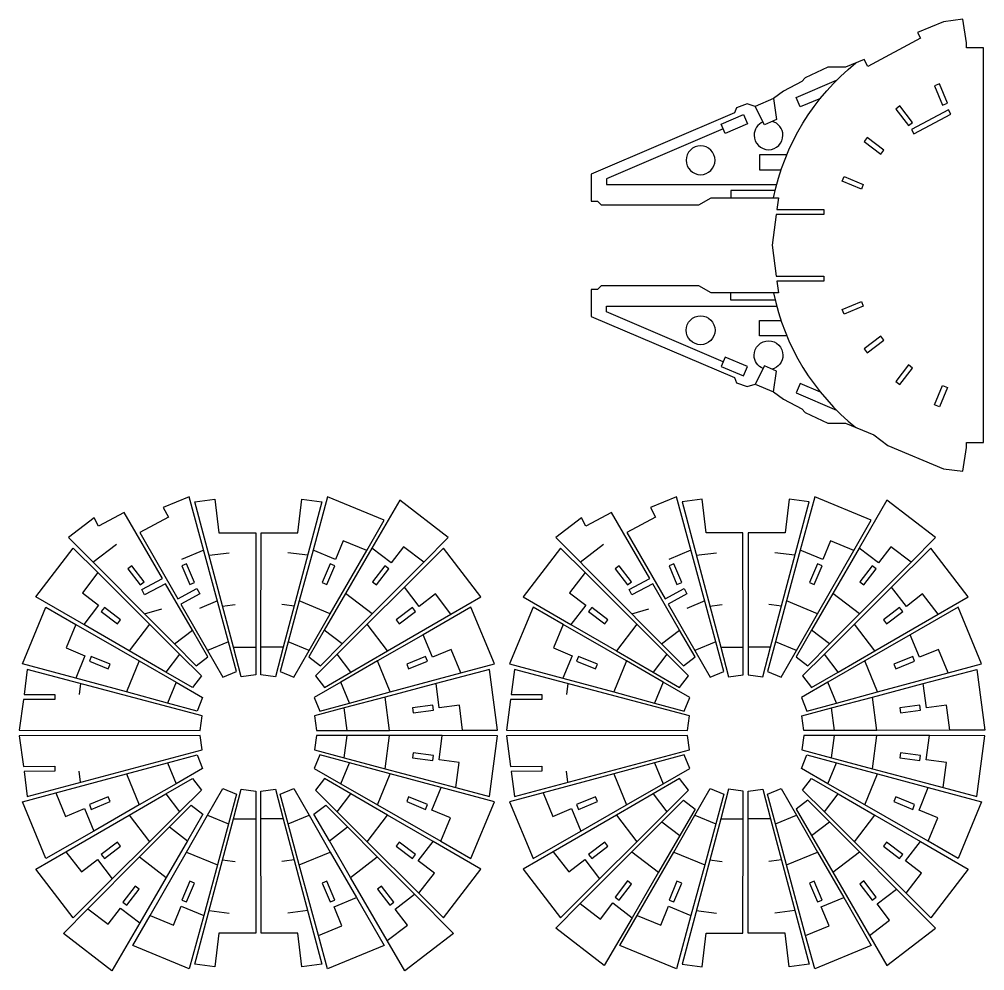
# Model space of a CAD drawing. Extents: x -1373 to 538, y -467 to 290.
# Drawn here: x -1373 to -612, y -467 to 283 of the extents above; entities that cross this region are included whole.
import ezdxf

# ---------------------------------------------------------------- set-up
doc = ezdxf.new("R2010")
doc.units = 0
doc.header["$MEASUREMENT"] = 0
doc.layers.add('CUT', color=18, linetype='CONTINUOUS')
doc.layers.add('ENGRAVE', color=1, linetype='CONTINUOUS')

msp = doc.modelspace()

# ---------------------------------------------------------------- linework, layer by layer
at = {"layer": 'CUT'}
for points in [[(-922, 48.68), (-809.23, 0.46), (-807.53, -3.53), (-799.21, -6.55), (-792.81, -4.59), (-778.54, -10.77), (-770.58, -16.55), (-756.14, -24.2), (-753.39, -27.01), (-735.59, -35.43), (-721.82, -35.43), (-699.38, -44.57), (-688.34, -53.04), (-644.39, -71.24), (-629.3, -73.23), (-626.36, -54.66), (-626.36, -50.66), (-612.98, -50.66), (-612.98, 260.21), (-626.36, 260.21), (-626.36, 264.21), (-629.3, 282.78), (-644.39, 280.8), (-664.94, 272.29), (-662.56, 267.82), (-704.09, 245.73), (-706.92, 251.05), (-721.82, 244.98), (-735.59, 244.98), (-753.39, 236.57), (-756.14, 233.75), (-770.58, 226.1), (-778.54, 220.32), (-792.81, 214.14), (-799.21, 216.11), (-807.53, 213.08), (-809.23, 209.1), (-922, 160.87), (-922, 139.61), (-917.08, 139.61), (-914.13, 136.66), (-837.36, 136.66), (-827.52, 142.17), (-774.53, 142.17), (-775.74, 132.99), (-738.7, 132.99), (-738.7, 128.99), (-776.27, 128.99), (-779.46, 104.78), (-776.27, 80.53), (-738.7, 80.53), (-738.7, 76.57), (-775.74, 76.57), (-774.53, 67.38), (-827.52, 67.38), (-837.36, 72.89), (-914.13, 72.89), (-917.08, 69.94), (-922, 69.94)], [(-651.44, 230.42), (-645.14, 215.23), (-641.45, 216.76), (-647.74, 231.95)], [(-682.11, 212.11), (-672.1, 199.06), (-668.93, 201.5), (-678.94, 214.54)], [(-667.85, 192.52), (-638.71, 208.02), (-640.59, 211.55), (-669.73, 196.05)], [(-707, 186.48), (-693.95, 176.47), (-691.52, 179.64), (-704.56, 189.66)], [(-709.21, 149), (-724.4, 155.29), (-722.87, 158.98), (-707.68, 152.69)], [(-709.21, 60.56), (-707.68, 56.86), (-722.87, 50.57), (-724.4, 54.26)], [(-707, 23.07), (-704.56, 19.9), (-691.52, 29.91), (-693.95, 33.08)], [(-682.11, -2.56), (-678.94, -4.99), (-668.93, 8.06), (-672.1, 10.49)], [(-651.44, -20.87), (-645.14, -5.67), (-641.45, -7.2), (-647.74, -22.4)], [(-1277.85, -121.57), (-1247.84, -173.78), (-1232.84, -165.77), (-1230.6, -169.96), (-1245.48, -177.89), (-1224.37, -214.61), (-1212.35, -235.52), (-1201.61, -231.07), (-1207.9, -207.78), (-1238.77, -93.44), (-1259.29, -101.94), (-1255.25, -109.52)], [(-1197.79, -235.12), (-1203.98, -211.83), (-1234.42, -97.35), (-1218.59, -95.26), (-1215.53, -121.69), (-1186.48, -121.75), (-1186.31, -211.8), (-1186.27, -233.6)], [(-1182.45, -233.6), (-1182.41, -211.8), (-1182.24, -121.75), (-1153.18, -121.69), (-1150.12, -95.26), (-1134.29, -97.35), (-1164.74, -211.83), (-1170.93, -235.12)], [(-1167.1, -231.07), (-1156.37, -235.52), (-1144.31, -214.53), (-1127.67, -185.6), (-1098.98, -135.68), (-1085.32, -111.93), (-1129.95, -93.44), (-1141.29, -135.47), (-1152.1, -175.48), (-1160.79, -207.7)], [(-1144.53, -219.43), (-1135.31, -226.5), (-1118.22, -209.36), (-1094.67, -185.71), (-1054.03, -144.92), (-1034.7, -125.51), (-1073.01, -96.11), (-1094.85, -133.76), (-1115.64, -169.62), (-1132.38, -198.49)], [(-893.89, -121.57), (-863.88, -173.78), (-848.87, -165.77), (-846.64, -169.96), (-861.51, -177.89), (-840.41, -214.61), (-828.39, -235.52), (-817.65, -231.07), (-823.94, -207.78), (-854.81, -93.44), (-875.33, -101.94), (-871.29, -109.52)], [(-813.83, -235.12), (-802.31, -233.6), (-802.35, -211.8), (-802.52, -121.75), (-831.57, -121.69), (-834.63, -95.26), (-850.46, -97.35), (-820.02, -211.83)], [(-798.49, -233.6), (-786.97, -235.12), (-780.78, -211.83), (-750.33, -97.35), (-766.16, -95.26), (-769.22, -121.69), (-798.28, -121.75), (-798.45, -211.8)], [(-783.14, -231.07), (-772.41, -235.52), (-760.34, -214.53), (-743.71, -185.6), (-715.02, -135.68), (-701.36, -111.93), (-745.99, -93.44), (-757.33, -135.47), (-768.13, -175.48), (-776.83, -207.7)], [(-760.56, -219.43), (-751.35, -226.5), (-734.26, -209.36), (-710.71, -185.71), (-670.07, -144.92), (-650.73, -125.51), (-689.05, -96.11), (-710.89, -133.76), (-731.68, -169.62), (-748.42, -198.49)], [(-1334.02, -125.51), (-1250.55, -209.3), (-1233.41, -226.5), (-1224.19, -219.43), (-1236.37, -198.42), (-1257.54, -161.93), (-1273.97, -170.61), (-1276.18, -166.43), (-1259.91, -157.82), (-1290.12, -105.73), (-1310.33, -116.41), (-1313.74, -109.95)], [(-950.06, -125.51), (-866.58, -209.3), (-849.45, -226.5), (-840.23, -219.43), (-852.41, -198.42), (-873.57, -161.93), (-890.01, -170.61), (-892.22, -166.43), (-875.95, -157.82), (-906.16, -105.73), (-926.37, -116.41), (-929.78, -109.95)], [(-1359.68, -172.08), (-1330.28, -133.76), (-1310.86, -153.1), (-1270.07, -193.74), (-1246.43, -217.29), (-1229.28, -234.37), (-1236.36, -243.59), (-1257.29, -231.45), (-1286.17, -214.71), (-1322.02, -193.92)], [(-1139.43, -234.37), (-1132.36, -243.59), (-1111.42, -231.45), (-1082.55, -214.71), (-1032.74, -185.83), (-1009.04, -172.08), (-1038.44, -133.76), (-1069.28, -164.49), (-1098.64, -193.74), (-1122.29, -217.29)], [(-975.72, -172.08), (-938.06, -193.92), (-902.2, -214.71), (-873.33, -231.45), (-852.39, -243.59), (-845.32, -234.37), (-862.47, -217.29), (-886.11, -193.74), (-926.9, -153.1), (-946.31, -133.76)], [(-755.47, -234.37), (-748.4, -243.59), (-727.46, -231.45), (-698.59, -214.71), (-648.78, -185.83), (-625.08, -172.08), (-654.48, -133.76), (-685.32, -164.49), (-714.68, -193.74), (-738.33, -217.29)], [(-1277.49, -162.8), (-1274.32, -160.36), (-1284.06, -147.67), (-1287.23, -150.1)], [(-1234.74, -161.04), (-1240.87, -146.26), (-1244.56, -147.79), (-1238.44, -162.57)], [(-1133.97, -161.04), (-1130.28, -162.57), (-1124.15, -147.79), (-1127.85, -146.26)], [(-1094.4, -160.36), (-1091.22, -162.8), (-1081.49, -150.1), (-1084.66, -147.67)], [(-903.27, -150.1), (-893.53, -162.8), (-890.36, -160.36), (-900.1, -147.67)], [(-850.78, -161.04), (-856.91, -146.26), (-860.6, -147.79), (-854.48, -162.57)], [(-743.89, -146.26), (-750.01, -161.04), (-746.32, -162.57), (-740.19, -147.79)], [(-710.44, -160.36), (-707.26, -162.8), (-697.52, -150.1), (-700.7, -147.67)], [(-1370.34, -225.01), (-1351.86, -180.39), (-1328.1, -194.05), (-1278.19, -222.74), (-1249.25, -239.37), (-1228.27, -251.44), (-1232.71, -262.17), (-1256.08, -255.86), (-1288.3, -247.16), (-1328.32, -236.36)], [(-1295.42, -193.47), (-1292.99, -190.29), (-1305.68, -180.55), (-1308.12, -183.73)], [(-1136, -262.17), (-1112.64, -255.86), (-1080.42, -247.16), (-1024.83, -232.16), (-998.37, -225.01), (-1016.86, -180.39), (-1054.6, -202.09), (-1090.53, -222.74), (-1119.47, -239.37), (-1140.45, -251.44)], [(-1075.73, -190.29), (-1073.29, -193.47), (-1060.6, -183.73), (-1063.03, -180.55)], [(-986.38, -225.01), (-944.35, -236.36), (-904.34, -247.16), (-872.12, -255.86), (-848.75, -262.17), (-844.3, -251.44), (-865.29, -239.37), (-894.22, -222.74), (-944.14, -194.05), (-967.9, -180.39)], [(-924.16, -183.73), (-911.46, -193.47), (-909.03, -190.29), (-921.72, -180.55)], [(-752.04, -262.17), (-728.67, -255.86), (-696.45, -247.16), (-640.86, -232.16), (-614.41, -225.01), (-632.9, -180.39), (-670.64, -202.09), (-706.57, -222.74), (-735.5, -239.37), (-756.49, -251.44)], [(-691.77, -190.29), (-689.33, -193.47), (-676.64, -183.73), (-679.07, -180.55)], [(-1302.74, -229.04), (-1301.21, -225.34), (-1315.99, -219.22), (-1317.52, -222.92)], [(-1065.97, -229.04), (-1051.19, -222.92), (-1052.72, -219.22), (-1067.5, -225.34)], [(-933.56, -222.92), (-918.78, -229.04), (-917.25, -225.34), (-932.03, -219.22)], [(-668.76, -219.22), (-683.54, -225.34), (-682.01, -229.04), (-667.23, -222.92)], [(-1372.74, -277.25), (-1230.18, -277.52), (-1228.67, -266), (-1366.44, -229.36), (-1369.04, -249.13), (-1344.84, -249.17), (-1344.84, -253.17), (-1369.56, -253.09)], [(-1138.53, -277.52), (-1114.33, -277.47), (-1080.95, -277.41), (-1023.38, -277.3), (-995.98, -277.25), (-1002.28, -229.36), (-1044.35, -240.55), (-1084.41, -251.2), (-1116.66, -259.78), (-1140.05, -266)], [(-988.78, -277.25), (-846.22, -277.52), (-844.7, -266), (-982.47, -229.36), (-985.08, -249.13), (-960.88, -249.17), (-960.88, -253.17), (-985.6, -253.09)], [(-754.57, -277.52), (-756.09, -266), (-732.7, -259.78), (-700.44, -251.2), (-660.39, -240.55), (-618.32, -229.36), (-612.02, -277.25), (-639.41, -277.3), (-696.99, -277.41), (-730.37, -277.47)], [(-1062.31, -263.64), (-1046.45, -261.55), (-1046.97, -257.59), (-1062.84, -259.67)], [(-663.01, -257.59), (-678.87, -259.67), (-678.35, -263.64), (-662.49, -261.55)], [(-1366.44, -329.49), (-1228.67, -292.86), (-1230.18, -281.34), (-1372.74, -281.6), (-1369.56, -305.76), (-1344.84, -305.68), (-1344.84, -309.68), (-1369.04, -309.73)], [(-1140.05, -292.86), (-1116.66, -299.08), (-1084.41, -307.65), (-1028.76, -322.45), (-1002.28, -329.49), (-995.98, -281.6), (-1039.51, -281.52), (-1080.95, -281.44), (-1114.33, -281.38), (-1138.53, -281.34)], [(-982.47, -329.49), (-844.7, -292.86), (-846.22, -281.34), (-988.78, -281.6), (-985.6, -305.76), (-960.88, -305.68), (-960.88, -309.68), (-985.08, -309.73)], [(-756.09, -292.86), (-732.7, -299.08), (-700.44, -307.65), (-644.8, -322.45), (-618.32, -329.49), (-612.02, -281.6), (-655.55, -281.52), (-696.99, -281.44), (-730.37, -281.38), (-754.57, -281.34)], [(-1351.86, -378.46), (-1370.34, -333.84), (-1343.89, -326.7), (-1288.3, -311.69), (-1256.08, -302.99), (-1232.71, -296.68), (-1228.27, -307.42), (-1249.25, -319.48), (-1278.19, -336.11), (-1314.12, -356.77)], [(-1140.45, -307.42), (-1119.47, -319.48), (-1090.53, -336.11), (-1040.61, -364.81), (-1016.86, -378.46), (-998.37, -333.84), (-1040.4, -322.49), (-1080.42, -311.69), (-1112.64, -302.99), (-1136, -296.68)], [(-1062.84, -299.18), (-1046.97, -301.27), (-1046.45, -297.3), (-1062.31, -295.21)], [(-967.9, -378.46), (-930.16, -356.77), (-894.22, -336.11), (-865.29, -319.48), (-844.3, -307.42), (-848.75, -296.68), (-872.12, -302.99), (-904.34, -311.69), (-959.93, -326.7), (-986.38, -333.84)], [(-756.49, -307.42), (-752.04, -296.68), (-728.67, -302.99), (-696.45, -311.69), (-656.44, -322.49), (-614.41, -333.84), (-632.9, -378.46), (-656.65, -364.81), (-706.57, -336.11), (-735.5, -319.48)], [(-662.49, -297.3), (-678.35, -295.21), (-678.87, -299.18), (-663.01, -301.27)], [(-1359.68, -386.77), (-1335.98, -373.03), (-1286.17, -344.14), (-1257.29, -327.4), (-1236.36, -315.26), (-1229.28, -324.48), (-1246.43, -341.56), (-1270.07, -365.11), (-1299.44, -394.37), (-1330.28, -425.09)], [(-1139.43, -324.48), (-1122.29, -341.56), (-1098.64, -365.11), (-1057.85, -405.75), (-1038.44, -425.09), (-1009.04, -386.77), (-1046.7, -364.93), (-1082.55, -344.14), (-1111.42, -327.4), (-1132.36, -315.26)], [(-975.72, -386.77), (-946.31, -425.09), (-915.47, -394.37), (-886.11, -365.11), (-862.47, -341.56), (-845.32, -324.48), (-852.39, -315.26), (-873.33, -327.4), (-902.2, -344.14), (-952.01, -373.03)], [(-755.47, -324.48), (-748.4, -315.26), (-727.46, -327.4), (-698.59, -344.14), (-662.73, -364.93), (-625.08, -386.77), (-654.48, -425.09), (-673.89, -405.75), (-714.68, -365.11), (-738.33, -341.56)], [(-1283.39, -446.93), (-1269.74, -423.17), (-1241.04, -373.25), (-1224.41, -344.32), (-1212.35, -323.33), (-1201.61, -327.78), (-1207.92, -351.15), (-1216.62, -383.37), (-1227.42, -423.38), (-1238.77, -465.41)], [(-1234.42, -461.5), (-1203.98, -347.02), (-1197.79, -323.73), (-1186.27, -325.25), (-1186.31, -347.05), (-1186.48, -437.1), (-1215.53, -437.16), (-1218.59, -463.59)], [(-1182.24, -437.1), (-1182.41, -347.05), (-1182.45, -325.25), (-1170.93, -323.73), (-1164.74, -347.02), (-1134.29, -461.5), (-1150.12, -463.59), (-1153.18, -437.16)], [(-1129.95, -465.41), (-1137.09, -438.96), (-1152.1, -383.37), (-1160.79, -351.15), (-1167.1, -327.78), (-1156.37, -323.33), (-1144.31, -344.32), (-1127.67, -373.25), (-1107.02, -409.19), (-1085.32, -446.93)], [(-899.43, -446.93), (-885.78, -423.17), (-857.08, -373.25), (-840.45, -344.32), (-828.39, -323.33), (-817.65, -327.78), (-823.96, -351.15), (-832.66, -383.37), (-843.46, -423.38), (-854.81, -465.41)], [(-850.46, -461.5), (-834.63, -463.59), (-831.57, -437.16), (-802.52, -437.1), (-802.35, -347.05), (-802.31, -325.25), (-813.83, -323.73), (-820.02, -347.02)], [(-798.28, -437.1), (-798.45, -347.05), (-798.49, -325.25), (-786.97, -323.73), (-780.78, -347.02), (-750.33, -461.5), (-766.16, -463.59), (-769.22, -437.16)], [(-745.99, -465.41), (-753.13, -438.96), (-768.13, -383.37), (-776.83, -351.15), (-783.14, -327.78), (-772.41, -323.33), (-760.34, -344.32), (-743.71, -373.25), (-723.06, -409.19), (-701.36, -446.93)], [(-1301.21, -333.51), (-1302.74, -329.81), (-1317.52, -335.93), (-1315.99, -339.63)], [(-1067.5, -333.51), (-1052.72, -339.63), (-1051.19, -335.93), (-1065.97, -329.81)], [(-950.06, -433.34), (-930.72, -413.93), (-890.09, -373.14), (-866.53, -349.5), (-849.45, -332.35), (-840.23, -339.42), (-852.37, -360.36), (-869.11, -389.23), (-889.9, -425.09), (-911.74, -462.75)], [(-932.03, -339.63), (-917.25, -333.51), (-918.78, -329.81), (-933.56, -335.93)], [(-760.56, -339.42), (-748.42, -360.36), (-731.68, -389.23), (-702.8, -439.04), (-689.05, -462.75), (-650.73, -433.34), (-681.46, -402.5), (-710.71, -373.14), (-734.26, -349.5), (-751.35, -332.35)], [(-683.54, -333.51), (-668.76, -339.63), (-667.23, -335.93), (-682.01, -329.81)], [(-1338.02, -437.34), (-1318.68, -417.93), (-1278.05, -377.14), (-1254.49, -353.5), (-1237.41, -336.35), (-1228.19, -343.42), (-1240.33, -364.36), (-1257.07, -393.23), (-1277.87, -429.09), (-1299.7, -466.74)], [(-1140.53, -343.42), (-1131.31, -336.35), (-1114.22, -353.5), (-1090.67, -377.14), (-1061.42, -406.5), (-1030.7, -437.34), (-1069.01, -466.74), (-1082.76, -443.04), (-1111.64, -393.23), (-1128.38, -364.36)], [(-1295.42, -365.39), (-1308.12, -375.13), (-1305.68, -378.3), (-1292.99, -368.56)], [(-1075.73, -368.56), (-1063.03, -378.3), (-1060.6, -375.13), (-1073.29, -365.39)], [(-911.46, -365.39), (-924.16, -375.13), (-921.72, -378.3), (-909.03, -368.56)], [(-676.64, -375.13), (-689.33, -365.39), (-691.77, -368.56), (-679.07, -378.3)], [(-1281.49, -400.06), (-1291.23, -412.75), (-1288.06, -415.18), (-1278.32, -402.49)], [(-1238.44, -396.28), (-1244.56, -411.06), (-1240.87, -412.59), (-1234.74, -397.81)], [(-1133.97, -397.81), (-1127.85, -412.59), (-1124.15, -411.06), (-1130.28, -396.28)], [(-1090.4, -402.49), (-1080.66, -415.18), (-1077.49, -412.75), (-1087.23, -400.06)], [(-900.1, -411.18), (-890.36, -398.49), (-893.53, -396.06), (-903.27, -408.75)], [(-856.91, -412.59), (-850.78, -397.81), (-854.48, -396.28), (-860.6, -411.06)], [(-743.89, -412.59), (-740.19, -411.06), (-746.32, -396.28), (-750.01, -397.81)], [(-697.52, -408.75), (-707.26, -396.06), (-710.44, -398.49), (-700.7, -411.18)]]:
    msp.add_lwpolyline(points, close=True, dxfattribs=at)
for points in [[(-835.89, 183.16, 0.414214), (-847.3, 171.74, 0.414214), (-835.89, 160.33, 0.414214), (-824.47, 171.74, 0.414214)], [(-835.89, 26.39, -0.414214), (-847.3, 37.81, -0.414214), (-835.89, 49.22, -0.414214), (-824.47, 37.81, -0.414214)]]:
    msp.add_lwpolyline(points, format="xyb", close=True, dxfattribs=at)
at = {"layer": 'ENGRAVE'}
for points in [[(-778.38, 142.17, -0.175706), (-713.51, 248.37)], [(-786.59, 201.91, 0.305654), (-793.68, 191.4, 0.414214), (-782.34, 180.06, 0.414214), (-771, 191.4, 0.344622), (-779.61, 202.4)], [(-778.38, 67.38, 0.175706), (-713.51, -38.82)], [(-786.59, 7.64, -0.305654), (-793.68, 18.16, -0.414214), (-782.34, 29.49, -0.414214), (-771, 18.16, -0.344622), (-779.61, 7.15)]]:
    msp.add_lwpolyline(points, format="xyb", dxfattribs=at)
for points in [[(-741.49, 220.52), (-757.36, 213.74), (-760.5, 221.15), (-728.73, 234.73)], [(-778.54, 220.32), (-776.17, 203.98), (-785.48, 199.71), (-792.81, 214.14)], [(-818.07, 196.5), (-910, 157.18), (-910, 152.66), (-775.92, 152.66)], [(-789.52, 176.08), (-789.52, 164.08), (-772.48, 164.08)], [(-767.97, 176.08), (-789.52, 176.08)], [(-777.1, 147.95), (-812.16, 147.95), (-812.16, 142.17)], [(-777.1, 61.6), (-812.16, 61.6), (-812.16, 67.38)], [(-818.07, 13.05), (-910, 52.37), (-910, 56.89), (-775.92, 56.89)], [(-789.52, 33.47), (-789.52, 45.47), (-772.48, 45.47)], [(-767.97, 33.47), (-789.52, 33.47)], [(-778.54, -10.77), (-776.17, 5.58), (-785.48, 9.84), (-792.81, -4.59)], [(-741.49, -10.97), (-757.36, -4.19), (-760.5, -11.6), (-728.73, -25.18)], [(-1098.98, -135.68), (-1117.45, -128.03), (-1123.58, -142.81), (-1141.29, -135.47)], [(-715.02, -135.68), (-733.49, -128.03), (-739.61, -142.81), (-757.33, -135.47)], [(-1314.71, -144.9), (-1296.24, -130.73)], [(-1227.41, -135.52), (-1244.93, -142.78)], [(-1054.03, -144.92), (-1069.9, -132.75), (-1079.64, -145.44), (-1094.85, -133.76)], [(-930.74, -144.9), (-912.28, -130.73)], [(-843.45, -135.52), (-860.96, -142.78)], [(-670.07, -144.92), (-685.94, -132.75), (-695.68, -145.44), (-710.89, -133.76)], [(-1223.21, -139.5), (-1207.44, -137.43)], [(-1145.5, -139.5), (-1161.27, -137.43)], [(-839.25, -139.5), (-823.48, -137.43)], [(-761.54, -139.5), (-777.31, -137.43)], [(-1310.86, -153.1), (-1323.04, -168.97), (-1310.35, -178.7), (-1322.02, -193.92)], [(-926.9, -153.1), (-939.08, -168.97), (-926.38, -178.7), (-938.06, -193.92)], [(-1032.74, -185.83), (-1044.91, -169.96), (-1057.61, -179.7), (-1069.28, -164.49)], [(-648.78, -185.83), (-660.95, -169.96), (-673.65, -179.7), (-685.32, -164.49)], [(-1094.67, -185.71), (-1115.64, -169.62)], [(-710.71, -185.71), (-731.68, -169.62)], [(-1274.06, -185.7), (-1260.52, -181.69)], [(-1216.62, -175.48), (-1230.62, -181.28)], [(-1212.76, -179.52), (-1212.58, -179.5), (-1204.83, -178.47), (-1202.73, -178.2)], [(-1155.96, -179.52), (-1156.14, -179.5), (-1163.89, -178.47), (-1165.99, -178.2)], [(-1127.67, -185.6), (-1152.1, -175.48)], [(-890.1, -185.7), (-876.56, -181.69)], [(-832.66, -175.48), (-846.66, -181.28)], [(-828.8, -179.52), (-828.62, -179.5), (-820.86, -178.47), (-818.76, -178.2)], [(-772, -179.52), (-772.18, -179.5), (-779.93, -178.47), (-782.03, -178.2)], [(-743.71, -185.6), (-768.13, -175.48)], [(-1328.1, -194.05), (-1335.76, -212.52), (-1320.98, -218.64), (-1328.32, -236.36)], [(-1270.07, -193.74), (-1286.17, -214.71)], [(-1082.55, -214.71), (-1098.64, -193.74)], [(-944.14, -194.05), (-951.8, -212.52), (-937.02, -218.64), (-944.35, -236.36)], [(-886.11, -193.74), (-902.2, -214.71)], [(-698.59, -214.71), (-714.68, -193.74)], [(-1250.55, -209.3), (-1236.37, -198.42)], [(-1118.22, -209.36), (-1132.38, -198.49)], [(-1024.83, -232.16), (-1032.48, -213.68), (-1047.26, -219.8), (-1054.6, -202.09)], [(-866.58, -209.3), (-852.41, -198.42)], [(-734.26, -209.36), (-748.42, -198.49)], [(-640.86, -232.16), (-648.52, -213.68), (-663.3, -219.8), (-670.64, -202.09)], [(-1207.9, -207.78), (-1224.37, -214.61)], [(-1203.98, -211.83), (-1186.31, -211.8)], [(-1164.74, -211.83), (-1182.41, -211.8)], [(-1144.31, -214.53), (-1160.79, -207.7)], [(-823.94, -207.78), (-840.41, -214.61)], [(-820.02, -211.83), (-802.35, -211.8)], [(-780.78, -211.83), (-798.45, -211.8)], [(-760.34, -214.53), (-776.83, -207.7)], [(-1246.43, -217.29), (-1257.29, -231.45)], [(-1111.42, -231.45), (-1122.29, -217.29)], [(-862.47, -217.29), (-873.33, -231.45)], [(-727.46, -231.45), (-738.33, -217.29)], [(-1278.19, -222.74), (-1288.3, -247.16)], [(-1080.42, -247.16), (-1090.53, -222.74)], [(-894.22, -222.74), (-904.34, -247.16)], [(-696.45, -247.16), (-706.57, -222.74)], [(-1324.45, -240.53), (-1325.59, -249.21)], [(-1249.25, -239.37), (-1256.08, -255.86)], [(-1112.64, -255.86), (-1119.47, -239.37)], [(-1023.38, -277.3), (-1025.99, -257.47), (-1041.85, -259.56), (-1044.35, -240.55)], [(-940.48, -240.53), (-941.63, -249.21)], [(-865.29, -239.37), (-872.12, -255.86)], [(-728.67, -255.86), (-735.5, -239.37)], [(-639.41, -277.3), (-642.02, -257.47), (-657.89, -259.56), (-660.39, -240.55)], [(-1080.95, -277.41), (-1084.41, -251.2)], [(-696.99, -277.41), (-700.44, -251.2)], [(-1114.33, -277.47), (-1116.66, -259.78)], [(-730.37, -277.47), (-732.7, -259.78)], [(-1116.66, -299.08), (-1114.33, -281.38)], [(-1084.41, -307.65), (-1080.95, -281.44)], [(-732.7, -299.08), (-730.37, -281.38)], [(-700.44, -307.65), (-696.99, -281.44)], [(-1028.76, -322.45), (-1026.15, -302.62), (-1042.01, -300.54), (-1039.51, -281.52)], [(-644.8, -322.45), (-642.19, -302.62), (-658.05, -300.54), (-655.55, -281.52)], [(-1256.08, -302.99), (-1249.25, -319.48)], [(-1119.47, -319.48), (-1112.64, -302.99)], [(-872.12, -302.99), (-865.29, -319.48)], [(-735.5, -319.48), (-728.67, -302.99)], [(-1324.45, -318.33), (-1325.59, -309.64)], [(-1288.3, -311.69), (-1278.19, -336.11)], [(-1090.53, -336.11), (-1080.42, -311.69)], [(-940.48, -318.33), (-941.63, -309.64)], [(-904.34, -311.69), (-894.22, -336.11)], [(-706.57, -336.11), (-696.45, -311.69)], [(-1343.89, -326.7), (-1336.24, -345.17), (-1321.46, -339.05), (-1314.12, -356.77)], [(-1040.61, -364.81), (-1032.96, -346.33), (-1047.74, -340.21), (-1040.4, -322.49)], [(-959.93, -326.7), (-952.28, -345.17), (-937.5, -339.05), (-930.16, -356.77)], [(-656.65, -364.81), (-649, -346.33), (-663.78, -340.21), (-656.44, -322.49)], [(-1257.29, -327.4), (-1246.43, -341.56)], [(-1122.29, -341.56), (-1111.42, -327.4)], [(-873.33, -327.4), (-862.47, -341.56)], [(-738.33, -341.56), (-727.46, -327.4)], [(-1286.17, -344.14), (-1270.07, -365.11)], [(-1224.41, -344.32), (-1207.92, -351.15)], [(-1203.98, -347.02), (-1186.31, -347.05)], [(-1164.74, -347.02), (-1182.41, -347.05)], [(-1160.79, -351.15), (-1144.31, -344.32)], [(-1098.64, -365.11), (-1082.55, -344.14)], [(-902.2, -344.14), (-886.11, -365.11)], [(-866.53, -349.5), (-852.37, -360.36)], [(-840.45, -344.32), (-823.96, -351.15)], [(-820.02, -347.02), (-802.35, -347.05)], [(-780.78, -347.02), (-798.45, -347.05)], [(-776.83, -351.15), (-760.34, -344.32)], [(-748.42, -360.36), (-734.26, -349.5)], [(-714.68, -365.11), (-698.59, -344.14)], [(-1254.49, -353.5), (-1240.33, -364.36)], [(-1128.38, -364.36), (-1114.22, -353.5)], [(-1057.85, -405.75), (-1045.68, -389.89), (-1058.37, -380.15), (-1046.7, -364.93)], [(-673.89, -405.75), (-661.72, -389.89), (-674.41, -380.15), (-662.73, -364.93)], [(-1335.98, -373.03), (-1323.8, -388.89), (-1311.11, -379.15), (-1299.44, -394.37)], [(-1278.05, -377.14), (-1257.07, -393.23)], [(-1241.04, -373.25), (-1216.62, -383.37)], [(-1212.76, -379.33), (-1212.58, -379.36), (-1204.83, -380.38), (-1202.73, -380.65)], [(-1155.96, -379.33), (-1156.14, -379.36), (-1163.89, -380.38), (-1165.99, -380.65)], [(-1152.1, -383.37), (-1127.67, -373.25)], [(-1111.64, -393.23), (-1090.67, -377.14)], [(-952.01, -373.03), (-939.84, -388.89), (-927.15, -379.15), (-915.47, -394.37)], [(-890.09, -373.14), (-869.11, -389.23)], [(-857.08, -373.25), (-832.66, -383.37)], [(-828.8, -379.33), (-828.62, -379.36), (-820.86, -380.38), (-818.76, -380.65)], [(-772, -379.33), (-772.18, -379.36), (-779.93, -380.38), (-782.03, -380.65)], [(-768.13, -383.37), (-743.71, -373.25)], [(-731.68, -389.23), (-710.71, -373.14)], [(-702.8, -439.04), (-686.93, -426.87), (-696.67, -414.18), (-681.46, -402.5)], [(-1137.09, -438.96), (-1118.61, -431.3), (-1124.73, -416.52), (-1107.02, -409.19)], [(-1082.76, -443.04), (-1066.89, -430.87), (-1076.63, -418.18), (-1061.42, -406.5)], [(-753.13, -438.96), (-734.65, -431.3), (-740.77, -416.52), (-723.06, -409.19)], [(-1318.68, -417.93), (-1302.82, -430.11), (-1293.08, -417.41), (-1277.87, -429.09)], [(-1269.74, -423.17), (-1251.26, -430.82), (-1245.14, -416.04), (-1227.42, -423.38)], [(-930.72, -413.93), (-914.86, -426.11), (-905.12, -413.41), (-889.9, -425.09)], [(-885.78, -423.17), (-867.3, -430.82), (-861.18, -416.04), (-843.46, -423.38)], [(-1223.21, -419.35), (-1207.44, -421.42)], [(-1145.5, -419.35), (-1161.27, -421.42)], [(-839.25, -419.35), (-823.48, -421.42)], [(-761.54, -419.35), (-777.31, -421.42)]]:
    msp.add_lwpolyline(points, dxfattribs=at)
for points in [[(-819.66, 200.23), (-802.1, 207.74), (-798.95, 200.32), (-816.49, 192.82)], [(-819.66, 9.33), (-802.1, 1.82), (-798.95, 9.23), (-816.49, 16.73)]]:
    msp.add_lwpolyline(points, close=True, dxfattribs=at)

doc.saveas('drawing.dxf')
